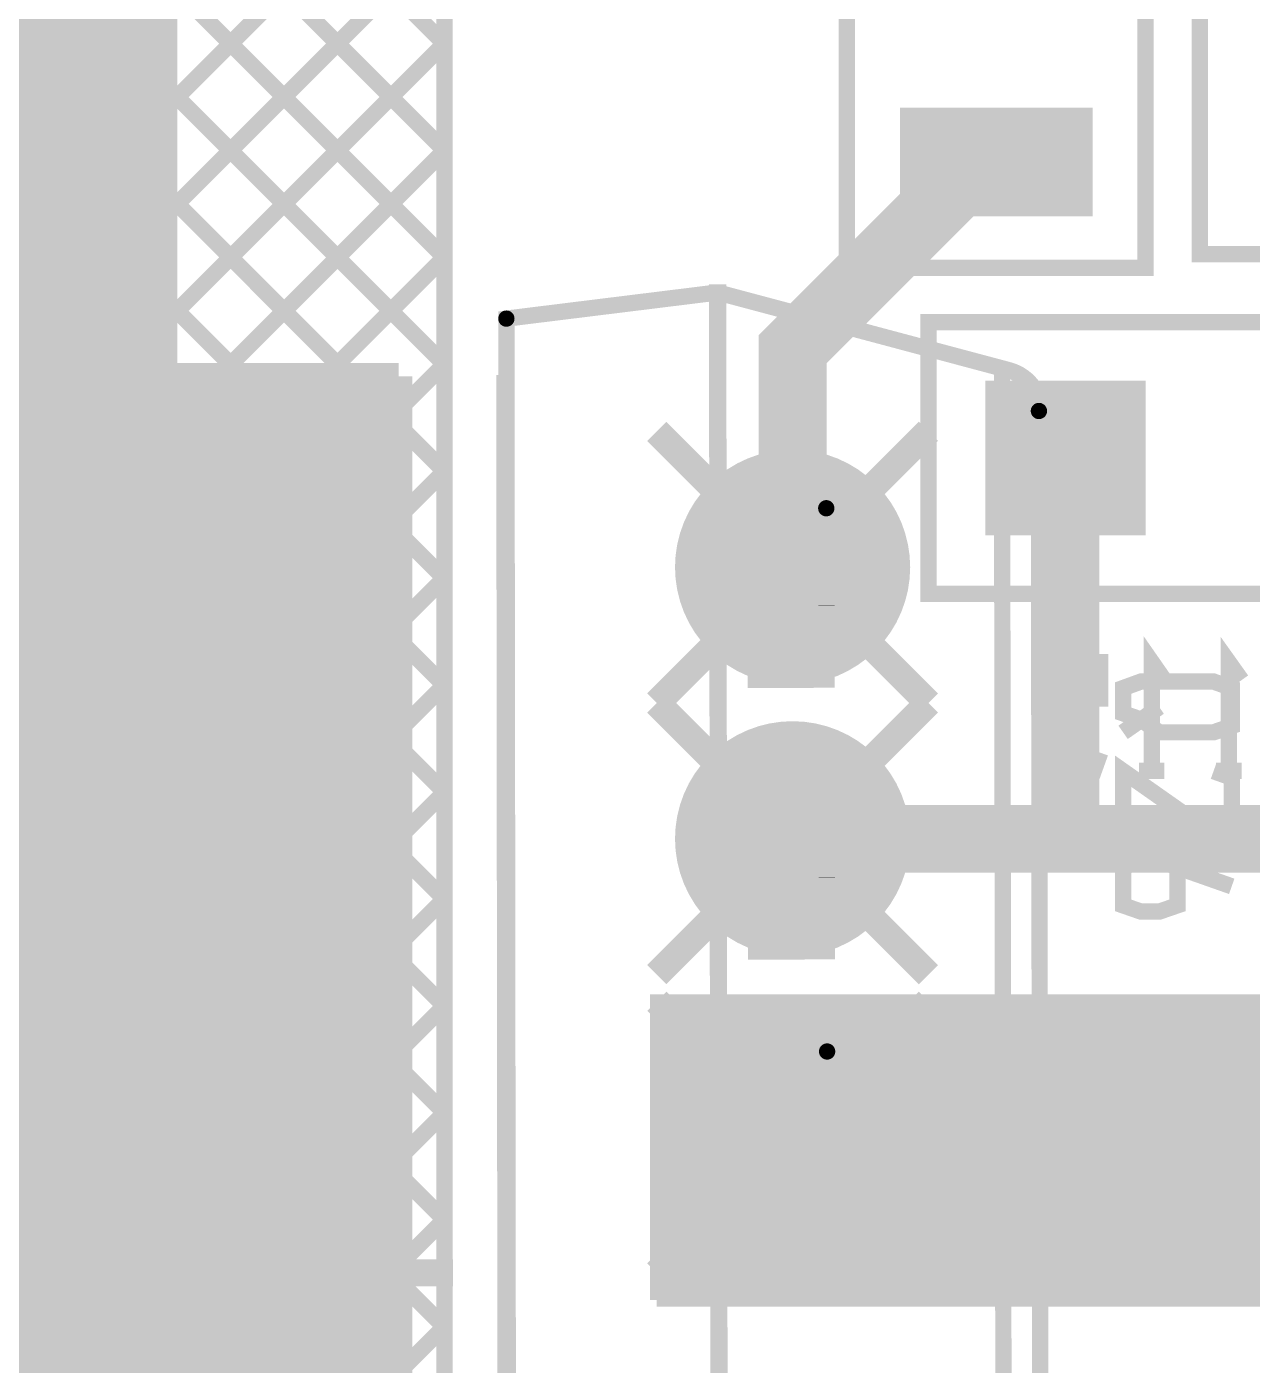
# Model space of a CAD drawing. Extents: x -20 to 155, y -92 to 168.
# Drawn here: x 19.51 to 30.97, y 41.05 to 53.56 of the extents above; entities that cross this region are included whole.
import ezdxf

# ---------------------------------------------------------------- set-up
doc = ezdxf.new("R2010")
doc.units = 0
doc.header["$MEASUREMENT"] = 0
doc.layers.get('0').update_dxf_attribs({"linetype": 'CONTINUOUS'})
for name, color, linetype in [('25-334-1_BOT', 7, 'CONTINUOUS'), ('25-334-1_DRD', 7, 'CONTINUOUS'), ('25-334-1_DRL', 2, 'CONTINUOUS'), ('25-334-1_IN1', 4, 'CONTINUOUS'), ('25-334-1_IN2', 3, 'CONTINUOUS'), ('25-334-1_SMB', 5, 'CONTINUOUS'), ('25-334-1_SMT', 10, 'CONTINUOUS'), ('25-334-1_SPB', 14, 'CONTINUOUS'), ('25-334-1_SSB', 12, 'CONTINUOUS'), ('25-334-1_SST', 11, 'CONTINUOUS'), ('25-334-1_TOP', 13, 'CONTINUOUS'), ('THRUHOLE_TAP', 7, 'CONTINUOUS')]:
    doc.layers.add(name, color=color, linetype=linetype)

# ---------------------------------------------------------------- blocks, each defined once
blk = doc.blocks.new('ROUND_25')
at = {"const_width": 1.09982}
blk.add_lwpolyline([(-0.54991, 0, 1), (0.54991, 0, 1)], format="xyb", close=True, dxfattribs=at)
blk = doc.blocks.new('ROUND_33')
at = {"const_width": 0.7493}
blk.add_lwpolyline([(-0.37465, 0, 1), (0.37465, 0, 1)], format="xyb", close=True, dxfattribs=at)
blk = doc.blocks.new('RECTANGLE_48')
blk.add_solid([(0.9017, 0.508), (0.9017, -0.508), (-0.9017, 0.508), (-0.9017, -0.508)])
blk = doc.blocks.new('RECTANGLE_51')
blk.add_solid([(0.7493, 0.7239), (0.7493, -0.7239), (-0.7493, 0.7239), (-0.7493, -0.7239)])
blk = doc.blocks.new('ROUND_32')
at = {"const_width": 0.35052}
blk.add_lwpolyline([(-0.17526, 0, 1), (0.17526, 0, 1)], format="xyb", close=True, dxfattribs=at)
blk = doc.blocks.new('ROUND_78')
at = {"const_width": 0.75057}
blk.add_lwpolyline([(-0.375284, 0, 1), (0.375284, 0, 1)], format="xyb", close=True, dxfattribs=at)
blk = doc.blocks.new('ROUND_45')
at = {"const_width": 0.0762}
blk.add_lwpolyline([(-0.0381, 0, 1), (0.0381, 0, 1)], format="xyb", close=True, dxfattribs=at)

msp = doc.modelspace()

# ---------------------------------------------------------------- linework, layer by layer
at = {"layer": '25-334-1_BOT'}
for points, const_width in [([(26.67, 48.50892), (26.67, 50.546), (28.4226, 52.2986), (28.575, 52.2986)], 0.635), ([(26.67, 45.96892), (29.20492, 45.96892), (32.25292, 45.96892), (34.29, 48.006), (34.29, 51.4477)], 0.635), ([(26.67, 45.96892), (29.20492, 45.96892), (29.2227, 45.9867), (29.2227, 49.53)], 0.635), ([(49.53, 46.99), (42.037, 46.99), (42.037, 44.45), (25.4, 44.45), (25.4, 41.656)], 0.127), ([(49.53, 44.3992), (25.4, 44.3992)], 0.127), ([(25.5143, 44.45), (25.5143, 41.656)], 0.127), ([(25.6286, 44.45), (25.6286, 41.656)], 0.127), ([(25.7429, 44.45), (25.7429, 41.656)], 0.127), ([(25.8572, 44.45), (25.8572, 41.656)], 0.127), ([(25.9715, 44.45), (25.9715, 41.656)], 0.127), ([(26.0858, 44.45), (26.0858, 41.656)], 0.127), ([(26.2001, 44.45), (26.2001, 41.656)], 0.127), ([(26.3144, 44.45), (26.3144, 41.656)], 0.127), ([(26.4287, 44.45), (26.4287, 41.656)], 0.127), ([(26.543, 44.45), (26.543, 41.656)], 0.127), ([(26.6573, 44.45), (26.6573, 41.656)], 0.127), ([(26.7716, 44.45), (26.7716, 41.656)], 0.127), ([(26.8859, 44.45), (26.8859, 41.656)], 0.127), ([(27.0002, 44.45), (27.0002, 41.656)], 0.127), ([(27.1145, 44.45), (27.1145, 41.656)], 0.127), ([(27.2288, 44.45), (27.2288, 41.656)], 0.127), ([(27.3431, 44.45), (27.3431, 41.656)], 0.127), ([(27.4574, 44.45), (27.4574, 41.656)], 0.127), ([(27.5717, 44.45), (27.5717, 41.656)], 0.127), ([(27.686, 44.45), (27.686, 41.656)], 0.127), ([(27.8003, 44.45), (27.8003, 41.656)], 0.127), ([(27.9146, 44.45), (27.9146, 41.656)], 0.127), ([(28.0289, 44.45), (28.0289, 41.656)], 0.127), ([(28.1432, 44.45), (28.1432, 41.656)], 0.127), ([(28.2575, 44.45), (28.2575, 41.656)], 0.127), ([(28.3718, 44.45), (28.3718, 41.656)], 0.127), ([(28.4861, 44.45), (28.4861, 41.656)], 0.127), ([(28.6004, 44.45), (28.6004, 41.656)], 0.127), ([(28.7147, 44.45), (28.7147, 41.656)], 0.127), ([(28.829, 44.45), (28.829, 41.656)], 0.127), ([(28.9433, 44.45), (28.9433, 41.656)], 0.127), ([(29.0576, 44.45), (29.0576, 41.656)], 0.127), ([(29.1719, 44.45), (29.1719, 41.656)], 0.127), ([(29.2862, 44.45), (29.2862, 41.656)], 0.127), ([(29.4005, 44.45), (29.4005, 41.656)], 0.127), ([(29.5148, 44.45), (29.5148, 41.656)], 0.127), ([(29.6291, 44.45), (29.6291, 41.656)], 0.127), ([(29.7434, 44.45), (29.7434, 41.656)], 0.127), ([(29.8577, 44.45), (29.8577, 41.656)], 0.127), ([(29.972, 44.45), (29.972, 41.656)], 0.127), ([(30.0863, 44.45), (30.0863, 41.656)], 0.127), ([(30.2006, 44.45), (30.2006, 41.656)], 0.127), ([(30.3149, 44.45), (30.3149, 41.656)], 0.127), ([(30.4292, 44.45), (30.4292, 41.656)], 0.127), ([(30.5435, 44.45), (30.5435, 41.656)], 0.127), ([(30.6578, 44.45), (30.6578, 41.656)], 0.127), ([(30.7721, 44.45), (30.7721, 41.656)], 0.127), ([(30.8864, 44.45), (30.8864, 41.656)], 0.127), ([(31.0007, 44.45), (31.0007, 41.656)], 0.127), ([(49.53, 44.2849), (25.4, 44.2849)], 0.127), ([(49.53, 44.1706), (25.4, 44.1706)], 0.127), ([(49.53, 44.0563), (25.4, 44.0563)], 0.127), ([(49.53, 43.942), (25.4, 43.942)], 0.127), ([(49.53, 43.8277), (25.4, 43.8277)], 0.127), ([(49.53, 43.7134), (25.4, 43.7134)], 0.127), ([(49.53, 43.5991), (25.4, 43.5991)], 0.127), ([(49.53, 43.4848), (25.4, 43.4848)], 0.127), ([(49.53, 43.3705), (25.4, 43.3705)], 0.127), ([(49.53, 43.2562), (25.4, 43.2562)], 0.127), ([(49.53, 43.1419), (25.4, 43.1419)], 0.127), ([(49.53, 43.0276), (25.4, 43.0276)], 0.127), ([(49.53, 42.9133), (25.4, 42.9133)], 0.127), ([(49.53, 42.799), (25.4, 42.799)], 0.127), ([(49.53, 42.6847), (25.4, 42.6847)], 0.127), ([(49.53, 42.5704), (25.4, 42.5704)], 0.127), ([(49.53, 42.4561), (25.4, 42.4561)], 0.127), ([(49.53, 42.3418), (25.4, 42.3418)], 0.127), ([(49.53, 42.2275), (25.4, 42.2275)], 0.127), ([(49.53, 42.1132), (25.4, 42.1132)], 0.127), ([(49.53, 41.9989), (25.4, 41.9989)], 0.127), ([(49.53, 41.8846), (25.4, 41.8846)], 0.127), ([(49.53, 41.7703), (25.4, 41.7703)], 0.127), ([(49.53, 41.656), (25.4, 41.656)], 0.127)]:
    msp.add_lwpolyline(points, dxfattribs=dict(at, const_width=const_width))
at = {"layer": '25-334-1_DRD', "const_width": 0.254}
for points in [[(21.336, 50.165), (20.955, 49.784)], [(21.844, 50.165), (21.336, 50.165)], [(22.225, 49.784), (21.844, 50.165)], [(20.955, 49.784), (20.955, 49.276)], [(22.225, 49.276), (22.225, 49.784)], [(27.94, 49.77892), (25.4, 47.23892)], [(27.94, 47.23892), (25.4, 49.77892)], [(20.955, 49.276), (21.336, 48.895)], [(21.844, 48.895), (22.225, 49.276)], [(21.336, 48.895), (21.844, 48.895)], [(21.336, 47.625), (20.955, 47.244)], [(21.844, 47.625), (21.336, 47.625)], [(22.225, 47.244), (21.844, 47.625)], [(20.955, 47.244), (20.955, 46.736)], [(22.225, 46.736), (22.225, 47.244)], [(27.94, 47.23892), (25.4, 44.69892)], [(27.94, 44.69892), (25.4, 47.23892)], [(20.955, 46.736), (21.336, 46.355)], [(21.844, 46.355), (22.225, 46.736)], [(21.336, 46.355), (21.844, 46.355)], [(21.336, 45.085), (20.955, 44.704)], [(21.844, 45.085), (21.336, 45.085)], [(22.225, 44.704), (21.844, 45.085)], [(20.955, 44.704), (20.955, 44.196)], [(22.225, 44.196), (22.225, 44.704)], [(27.94, 44.45), (25.4, 41.91)], [(27.94, 41.91), (25.4, 44.45)], [(20.955, 44.196), (21.336, 43.815)], [(21.844, 43.815), (22.225, 44.196)], [(21.336, 43.815), (21.844, 43.815)], [(30.226, 43.815), (29.845, 43.434)], [(30.734, 43.815), (30.226, 43.815)], [(31.115, 43.434), (30.734, 43.815)], [(29.845, 43.434), (29.845, 42.926)], [(29.845, 42.926), (30.226, 42.545)], [(30.734, 42.545), (31.115, 42.926)], [(21.336, 42.545), (20.955, 42.164)], [(21.844, 42.545), (21.336, 42.545)], [(22.225, 42.164), (21.844, 42.545)], [(30.226, 42.545), (30.734, 42.545)], [(20.955, 42.164), (20.955, 41.656)], [(22.225, 41.656), (22.225, 42.164)], [(20.955, 41.656), (21.336, 41.275)], [(21.844, 41.275), (22.225, 41.656)], [(21.336, 41.275), (21.844, 41.275)]]:
    msp.add_lwpolyline(points, dxfattribs=at)
at = {"layer": '25-334-1_IN1'}
for points, const_width in [([(22.987, 50.292), (8.128, 50.292)], 0.254), ([(22.987, 50.1904), (8.128, 50.1904)], 0.254), ([(19.558, 50.292), (19.558, 18.415)], 0.254), ([(19.7866, 50.292), (19.7866, 18.1864)], 0.254), ([(20.0152, 50.292), (20.0152, 17.9578)], 0.254), ([(20.2438, 50.292), (20.2438, 17.7292)], 0.254), ([(20.4724, 50.292), (20.4724, 17.5006)], 0.254), ([(20.701, 50.292), (20.701, 17.272)], 0.254), ([(20.9296, 50.292), (20.9296, 17.0434)], 0.254), ([(21.1582, 50.292), (21.1582, 16.8148)], 0.254), ([(21.3868, 50.292), (21.3868, 16.5862)], 0.254), ([(21.6154, 50.292), (21.6154, 16.3576)], 0.254), ([(21.844, 50.292), (21.844, 16.129)], 0.254), ([(22.0726, 50.292), (22.0726, 15.9004)], 0.254), ([(22.3012, 50.292), (22.3012, 15.6718)], 0.254), ([(22.5298, 50.292), (22.5298, 15.4432)], 0.254), ([(22.7584, 50.292), (22.7584, 15.2146)], 0.254), ([(22.987, 50.292), (22.987, 33.655)], 0.254), ([(22.987, 49.9618), (8.128, 49.9618)], 0.254), ([(22.987, 49.7332), (8.128, 49.7332)], 0.254), ([(22.987, 49.5046), (8.128, 49.5046)], 0.254), ([(22.987, 49.276), (8.128, 49.276)], 0.254), ([(22.987, 49.0474), (8.128, 49.0474)], 0.254), ([(22.987, 48.8188), (8.128, 48.8188)], 0.254), ([(22.987, 48.5902), (8.128, 48.5902)], 0.254), ([(22.987, 48.3616), (8.128, 48.3616)], 0.254), ([(22.987, 48.133), (8.128, 48.133)], 0.254), ([(22.987, 47.9044), (8.128, 47.9044)], 0.254), ([(22.987, 47.6758), (8.128, 47.6758)], 0.254), ([(22.987, 47.4472), (8.128, 47.4472)], 0.254), ([(22.987, 47.2186), (8.128, 47.2186)], 0.254), ([(22.987, 46.99), (8.128, 46.99)], 0.254), ([(49.53, 46.99), (49.53, 41.656), (25.4, 41.656)], 0.127), ([(22.987, 46.7614), (8.128, 46.7614)], 0.254), ([(22.987, 46.5328), (8.128, 46.5328)], 0.254), ([(22.987, 46.3042), (8.128, 46.3042)], 0.254), ([(22.987, 46.0756), (8.128, 46.0756)], 0.254), ([(22.987, 45.847), (8.128, 45.847)], 0.254), ([(22.987, 45.6184), (8.128, 45.6184)], 0.254), ([(22.987, 45.3898), (8.128, 45.3898)], 0.254), ([(22.987, 45.1612), (8.128, 45.1612)], 0.254), ([(22.987, 44.9326), (8.128, 44.9326)], 0.254), ([(22.987, 44.704), (8.128, 44.704)], 0.254), ([(22.987, 44.4754), (8.128, 44.4754)], 0.254), ([(25.4, 44.45), (25.4, 41.656)], 0.127), ([(42.037, 44.45), (25.4, 44.45)], 0.127), ([(49.53, 44.3992), (25.4, 44.3992)], 0.127), ([(25.5143, 44.45), (25.5143, 41.656)], 0.127), ([(25.6286, 44.45), (25.6286, 41.656)], 0.127), ([(25.7429, 44.45), (25.7429, 41.656)], 0.127), ([(25.8572, 44.45), (25.8572, 41.656)], 0.127), ([(25.9715, 44.45), (25.9715, 41.656)], 0.127), ([(26.0858, 44.45), (26.0858, 41.656)], 0.127), ([(26.2001, 44.45), (26.2001, 41.656)], 0.127), ([(26.3144, 44.45), (26.3144, 41.656)], 0.127), ([(26.4287, 44.45), (26.4287, 41.656)], 0.127), ([(26.543, 44.45), (26.543, 41.656)], 0.127), ([(26.6573, 44.45), (26.6573, 41.656)], 0.127), ([(26.7716, 44.45), (26.7716, 41.656)], 0.127), ([(26.8859, 44.45), (26.8859, 41.656)], 0.127), ([(27.0002, 44.45), (27.0002, 41.656)], 0.127), ([(27.1145, 44.45), (27.1145, 41.656)], 0.127), ([(27.2288, 44.45), (27.2288, 41.656)], 0.127), ([(27.3431, 44.45), (27.3431, 41.656)], 0.127), ([(27.4574, 44.45), (27.4574, 41.656)], 0.127), ([(27.5717, 44.45), (27.5717, 41.656)], 0.127), ([(27.686, 44.45), (27.686, 41.656)], 0.127), ([(27.8003, 44.45), (27.8003, 41.656)], 0.127), ([(27.9146, 44.45), (27.9146, 41.656)], 0.127), ([(28.0289, 44.45), (28.0289, 41.656)], 0.127), ([(28.1432, 44.45), (28.1432, 41.656)], 0.127), ([(28.2575, 44.45), (28.2575, 41.656)], 0.127), ([(28.3718, 44.45), (28.3718, 41.656)], 0.127), ([(28.4861, 44.45), (28.4861, 41.656)], 0.127), ([(28.6004, 44.45), (28.6004, 41.656)], 0.127), ([(28.7147, 44.45), (28.7147, 41.656)], 0.127), ([(28.829, 44.45), (28.829, 41.656)], 0.127), ([(28.9433, 44.45), (28.9433, 41.656)], 0.127), ([(29.0576, 44.45), (29.0576, 41.656)], 0.127), ([(29.1719, 44.45), (29.1719, 41.656)], 0.127), ([(29.2862, 44.45), (29.2862, 41.656)], 0.127), ([(29.4005, 44.45), (29.4005, 41.656)], 0.127), ([(29.5148, 44.45), (29.5148, 41.656)], 0.127), ([(29.6291, 44.45), (29.6291, 41.656)], 0.127), ([(29.7434, 44.45), (29.7434, 41.656)], 0.127), ([(29.8577, 44.45), (29.8577, 41.656)], 0.127), ([(29.972, 44.45), (29.972, 41.656)], 0.127), ([(30.0863, 44.45), (30.0863, 41.656)], 0.127), ([(30.2006, 44.45), (30.2006, 41.656)], 0.127), ([(30.3149, 44.45), (30.3149, 41.656)], 0.127), ([(30.4292, 44.45), (30.4292, 41.656)], 0.127), ([(30.5435, 44.45), (30.5435, 41.656)], 0.127), ([(30.6578, 44.45), (30.6578, 41.656)], 0.127), ([(30.7721, 44.45), (30.7721, 41.656)], 0.127), ([(30.8864, 44.45), (30.8864, 41.656)], 0.127), ([(31.0007, 44.45), (31.0007, 41.656)], 0.127), ([(22.987, 44.2468), (8.128, 44.2468)], 0.254), ([(49.53, 44.2849), (25.4, 44.2849)], 0.127), ([(49.53, 44.1706), (25.4, 44.1706)], 0.127), ([(22.987, 44.0182), (8.128, 44.0182)], 0.254), ([(49.53, 44.0563), (25.4, 44.0563)], 0.127), ([(49.53, 43.942), (25.4, 43.942)], 0.127), ([(22.987, 43.7896), (8.128, 43.7896)], 0.254), ([(49.53, 43.8277), (25.4, 43.8277)], 0.127), ([(22.987, 43.561), (8.128, 43.561)], 0.254), ([(49.53, 43.7134), (25.4, 43.7134)], 0.127), ([(49.53, 43.5991), (25.4, 43.5991)], 0.127), ([(22.987, 43.3324), (8.128, 43.3324)], 0.254), ([(49.53, 43.4848), (25.4, 43.4848)], 0.127), ([(49.53, 43.3705), (25.4, 43.3705)], 0.127), ([(49.53, 43.2562), (25.4, 43.2562)], 0.127), ([(22.987, 43.1038), (8.128, 43.1038)], 0.254), ([(49.53, 43.1419), (25.4, 43.1419)], 0.127), ([(49.53, 43.0276), (25.4, 43.0276)], 0.127), ([(22.987, 42.8752), (8.128, 42.8752)], 0.254), ([(49.53, 42.9133), (25.4, 42.9133)], 0.127), ([(49.53, 42.799), (25.4, 42.799)], 0.127), ([(22.987, 42.6466), (8.128, 42.6466)], 0.254), ([(49.53, 42.6847), (25.4, 42.6847)], 0.127), ([(49.53, 42.5704), (25.4, 42.5704)], 0.127), ([(22.987, 42.418), (8.128, 42.418)], 0.254), ([(49.53, 42.4561), (25.4, 42.4561)], 0.127), ([(22.987, 42.1894), (8.128, 42.1894)], 0.254), ([(49.53, 42.3418), (25.4, 42.3418)], 0.127), ([(49.53, 42.2275), (25.4, 42.2275)], 0.127), ([(22.987, 41.9608), (8.128, 41.9608)], 0.254), ([(49.53, 42.1132), (25.4, 42.1132)], 0.127), ([(49.53, 41.9989), (25.4, 41.9989)], 0.127), ([(49.53, 41.8846), (25.4, 41.8846)], 0.127), ([(22.987, 41.7322), (8.128, 41.7322)], 0.254), ([(49.53, 41.7703), (25.4, 41.7703)], 0.127), ([(22.987, 41.5036), (8.128, 41.5036)], 0.254), ([(22.987, 41.275), (8.128, 41.275)], 0.254), ([(22.987, 41.0464), (8.128, 41.0464)], 0.254)]:
    msp.add_lwpolyline(points, dxfattribs=dict(at, const_width=const_width))
at = {"layer": '25-334-1_IN2'}
for points, const_width in [([(22.479, 50.292), (8.128, 50.292)], 0.254), ([(22.479, 50.1904), (8.128, 50.1904)], 0.254), ([(19.558, 50.292), (19.558, 19.177)], 0.254), ([(19.7866, 50.292), (19.7866, 18.9484)], 0.254), ([(20.0152, 50.292), (20.0152, 18.7198)], 0.254), ([(20.2438, 50.292), (20.2438, 18.4912)], 0.254), ([(20.4724, 50.292), (20.4724, 18.2626)], 0.254), ([(20.701, 50.292), (20.701, 18.034)], 0.254), ([(20.9296, 50.292), (20.9296, 17.8054)], 0.254), ([(21.1582, 50.292), (21.1582, 17.5768)], 0.254), ([(21.3868, 50.292), (21.3868, 17.3482)], 0.254), ([(21.6154, 50.292), (21.6154, 17.1196)], 0.254), ([(21.844, 50.292), (21.844, 16.891)], 0.254), ([(22.0726, 50.292), (22.0726, 16.6624)], 0.254), ([(22.3012, 50.292), (22.3012, 16.4338)], 0.254), ([(22.479, 50.292), (22.479, 33.655)], 0.254), ([(22.479, 49.9618), (8.128, 49.9618)], 0.254), ([(22.479, 49.7332), (8.128, 49.7332)], 0.254), ([(22.479, 49.5046), (8.128, 49.5046)], 0.254), ([(22.479, 49.276), (8.128, 49.276)], 0.254), ([(22.479, 49.0474), (8.128, 49.0474)], 0.254), ([(22.479, 48.8188), (8.128, 48.8188)], 0.254), ([(22.479, 48.5902), (8.128, 48.5902)], 0.254), ([(22.479, 48.3616), (8.128, 48.3616)], 0.254), ([(22.479, 48.133), (8.128, 48.133)], 0.254), ([(22.479, 47.9044), (8.128, 47.9044)], 0.254), ([(22.479, 47.6758), (8.128, 47.6758)], 0.254), ([(22.479, 47.4472), (8.128, 47.4472)], 0.254), ([(22.479, 47.2186), (8.128, 47.2186)], 0.254), ([(22.479, 46.99), (8.128, 46.99)], 0.254), ([(49.53, 46.99), (42.037, 46.99), (42.037, 44.45), (25.4, 44.45), (25.4, 41.656)], 0.127), ([(22.479, 46.7614), (8.128, 46.7614)], 0.254), ([(22.479, 46.5328), (8.128, 46.5328)], 0.254), ([(22.479, 46.3042), (8.128, 46.3042)], 0.254), ([(22.479, 46.0756), (8.128, 46.0756)], 0.254), ([(22.479, 45.847), (8.128, 45.847)], 0.254), ([(22.479, 45.6184), (8.128, 45.6184)], 0.254), ([(22.479, 45.3898), (8.128, 45.3898)], 0.254), ([(22.479, 45.1612), (8.128, 45.1612)], 0.254), ([(22.479, 44.9326), (8.128, 44.9326)], 0.254), ([(22.479, 44.704), (8.128, 44.704)], 0.254), ([(22.479, 44.4754), (8.128, 44.4754)], 0.254), ([(49.53, 44.3992), (25.4, 44.3992)], 0.127), ([(25.5143, 44.45), (25.5143, 41.656)], 0.127), ([(25.6286, 44.45), (25.6286, 41.656)], 0.127), ([(25.7429, 44.45), (25.7429, 41.656)], 0.127), ([(25.8572, 44.45), (25.8572, 41.656)], 0.127), ([(25.9715, 44.45), (25.9715, 41.656)], 0.127), ([(26.0858, 44.45), (26.0858, 41.656)], 0.127), ([(26.2001, 44.45), (26.2001, 41.656)], 0.127), ([(26.3144, 44.45), (26.3144, 41.656)], 0.127), ([(26.4287, 44.45), (26.4287, 41.656)], 0.127), ([(26.543, 44.45), (26.543, 41.656)], 0.127), ([(26.6573, 44.45), (26.6573, 41.656)], 0.127), ([(26.7716, 44.45), (26.7716, 41.656)], 0.127), ([(26.8859, 44.45), (26.8859, 41.656)], 0.127), ([(27.0002, 44.45), (27.0002, 41.656)], 0.127), ([(27.1145, 44.45), (27.1145, 41.656)], 0.127), ([(27.2288, 44.45), (27.2288, 41.656)], 0.127), ([(27.3431, 44.45), (27.3431, 41.656)], 0.127), ([(27.4574, 44.45), (27.4574, 41.656)], 0.127), ([(27.5717, 44.45), (27.5717, 41.656)], 0.127), ([(27.686, 44.45), (27.686, 41.656)], 0.127), ([(27.8003, 44.45), (27.8003, 41.656)], 0.127), ([(27.9146, 44.45), (27.9146, 41.656)], 0.127), ([(28.0289, 44.45), (28.0289, 41.656)], 0.127), ([(28.1432, 44.45), (28.1432, 41.656)], 0.127), ([(28.2575, 44.45), (28.2575, 41.656)], 0.127), ([(28.3718, 44.45), (28.3718, 41.656)], 0.127), ([(28.4861, 44.45), (28.4861, 41.656)], 0.127), ([(28.6004, 44.45), (28.6004, 41.656)], 0.127), ([(28.7147, 44.45), (28.7147, 41.656)], 0.127), ([(28.829, 44.45), (28.829, 41.656)], 0.127), ([(28.9433, 44.45), (28.9433, 41.656)], 0.127), ([(29.0576, 44.45), (29.0576, 41.656)], 0.127), ([(29.1719, 44.45), (29.1719, 41.656)], 0.127), ([(29.2862, 44.45), (29.2862, 41.656)], 0.127), ([(29.4005, 44.45), (29.4005, 41.656)], 0.127), ([(29.5148, 44.45), (29.5148, 41.656)], 0.127), ([(29.6291, 44.45), (29.6291, 41.656)], 0.127), ([(29.7434, 44.45), (29.7434, 41.656)], 0.127), ([(29.8577, 44.45), (29.8577, 41.656)], 0.127), ([(29.972, 44.45), (29.972, 41.656)], 0.127), ([(30.0863, 44.45), (30.0863, 41.656)], 0.127), ([(30.2006, 44.45), (30.2006, 41.656)], 0.127), ([(30.3149, 44.45), (30.3149, 41.656)], 0.127), ([(30.4292, 44.45), (30.4292, 41.656)], 0.127), ([(30.5435, 44.45), (30.5435, 41.656)], 0.127), ([(30.6578, 44.45), (30.6578, 41.656)], 0.127), ([(30.7721, 44.45), (30.7721, 41.656)], 0.127), ([(30.8864, 44.45), (30.8864, 41.656)], 0.127), ([(31.0007, 44.45), (31.0007, 41.656)], 0.127), ([(22.479, 44.2468), (8.128, 44.2468)], 0.254), ([(49.53, 44.2849), (25.4, 44.2849)], 0.127), ([(49.53, 44.1706), (25.4, 44.1706)], 0.127), ([(22.479, 44.0182), (8.128, 44.0182)], 0.254), ([(49.53, 44.0563), (25.4, 44.0563)], 0.127), ([(49.53, 43.942), (25.4, 43.942)], 0.127), ([(22.479, 43.7896), (8.128, 43.7896)], 0.254), ([(49.53, 43.8277), (25.4, 43.8277)], 0.127), ([(22.479, 43.561), (8.128, 43.561)], 0.254), ([(49.53, 43.7134), (25.4, 43.7134)], 0.127), ([(49.53, 43.5991), (25.4, 43.5991)], 0.127), ([(22.479, 43.3324), (8.128, 43.3324)], 0.254), ([(49.53, 43.4848), (25.4, 43.4848)], 0.127), ([(49.53, 43.3705), (25.4, 43.3705)], 0.127), ([(49.53, 43.2562), (25.4, 43.2562)], 0.127), ([(22.479, 43.1038), (8.128, 43.1038)], 0.254), ([(49.53, 43.1419), (25.4, 43.1419)], 0.127), ([(49.53, 43.0276), (25.4, 43.0276)], 0.127), ([(22.479, 42.8752), (8.128, 42.8752)], 0.254), ([(49.53, 42.9133), (25.4, 42.9133)], 0.127), ([(49.53, 42.799), (25.4, 42.799)], 0.127), ([(22.479, 42.6466), (8.128, 42.6466)], 0.254), ([(49.53, 42.6847), (25.4, 42.6847)], 0.127), ([(49.53, 42.5704), (25.4, 42.5704)], 0.127), ([(22.479, 42.418), (8.128, 42.418)], 0.254), ([(49.53, 42.4561), (25.4, 42.4561)], 0.127), ([(22.479, 42.1894), (8.128, 42.1894)], 0.254), ([(49.53, 42.3418), (25.4, 42.3418)], 0.127), ([(49.53, 42.2275), (25.4, 42.2275)], 0.127), ([(22.479, 41.9608), (8.128, 41.9608)], 0.254), ([(49.53, 42.1132), (25.4, 42.1132)], 0.127), ([(49.53, 41.9989), (25.4, 41.9989)], 0.127), ([(49.53, 41.8846), (25.4, 41.8846)], 0.127), ([(22.479, 41.7322), (8.128, 41.7322)], 0.254), ([(49.53, 41.7703), (25.4, 41.7703)], 0.127), ([(49.53, 41.656), (25.4, 41.656)], 0.127), ([(22.479, 41.5036), (8.128, 41.5036)], 0.254), ([(22.479, 41.275), (8.128, 41.275)], 0.254), ([(22.479, 41.0464), (8.128, 41.0464)], 0.254)]:
    msp.add_lwpolyline(points, dxfattribs=dict(at, const_width=const_width))
at = {"layer": '25-334-1_SMT', "const_width": 4.99872}
msp.add_lwpolyline([(18.415, 163.703), (18.415, -1.651)], dxfattribs=at)
at = {"layer": '25-334-1_SSB', "const_width": 0.1524}
for points in [[(29.972, 56.642), (27.178, 56.642), (27.178, 51.308), (29.972, 51.308), (29.972, 56.642)], [(33.02, 56.515), (30.48, 56.515), (30.48, 51.435), (33.02, 51.435), (33.02, 56.515)], [(33.02, 48.26), (33.02, 50.8), (27.94, 50.8), (27.94, 48.26), (33.02, 48.26)], [(30.03042, 46.60392), (30.03042, 47.61992), (30.14726, 47.45228)], [(30.74924, 46.60392), (30.74924, 47.61992), (30.86862, 47.45228)], [(29.54782, 46.7741), (29.48686, 46.60392), (29.13126, 46.60392), (29.07284, 46.7741), (29.07284, 47.11192), (29.19222, 47.2821), (29.54782, 47.2821), (29.54782, 47.61992), (29.07284, 47.61992)], [(29.91104, 46.60392), (30.14726, 46.60392)], [(30.62986, 46.60392), (30.86862, 46.60392)]]:
    msp.add_lwpolyline(points, dxfattribs=at)
at = {"layer": '25-334-1_SST'}
for points, const_width in [([(23.41372, 79.41056), (23.41372, 4.40944), (13.41374, 4.40944)], 0.1524), ([(13.41374, 63.40348), (23.41372, 53.4035)], 0.1524), ([(13.41374, 62.40526), (23.41372, 52.40528)], 0.1524), ([(13.41374, 61.4045), (23.41372, 51.40452)], 0.1524), ([(13.41374, 60.40374), (23.41372, 50.40376)], 0.1524), ([(13.41374, 59.40552), (23.41372, 49.40554)], 0.1524), ([(13.41374, 58.40476), (23.41372, 48.40478)], 0.1524), ([(23.41372, 57.40654), (13.41374, 47.40656)], 0.1524), ([(13.41374, 57.404), (23.41372, 47.40402)], 0.1524), ([(13.41374, 56.40578), (23.41372, 46.4058)], 0.1524), ([(23.41372, 56.40578), (13.41374, 46.4058)], 0.1524), ([(13.41374, 55.40502), (23.41372, 45.40504)], 0.1524), ([(23.41372, 55.40502), (13.41374, 45.40504)], 0.1524), ([(23.41372, 54.4068), (13.41374, 44.40682)], 0.1524), ([(13.41374, 54.40426), (23.41372, 44.40428)], 0.1524), ([(13.41374, 53.40604), (23.41372, 43.40606)], 0.1524), ([(23.41372, 53.40604), (13.41374, 43.40606)], 0.1524), ([(13.41374, 52.40528), (23.41372, 42.4053)], 0.1524), ([(23.41372, 52.40528), (13.41374, 42.4053)], 0.1524), ([(23.41372, 51.40706), (13.41374, 41.40708)], 0.1524), ([(13.41374, 51.40452), (23.41372, 41.40454)], 0.1524), ([(23.99284, 50.83302), (25.96388, 51.07686), (23.99284, 50.83302), (24.01316, 35.51936), (24.01316, 35.51682), (25.9842, 35.27552), (25.9842, 35.2806), (24.01316, 35.51936)], 0.1524), ([(28.69438, 36.0045), (28.69438, 36.00704), (28.64866, 35.99434), (25.99182, 35.2806), (25.99182, 35.27552), (25.9842, 35.27552), (25.9842, 35.2806), (25.96388, 51.07686), (25.97404, 51.07686), (25.99182, 35.2806), (25.9842, 35.2806), (25.99182, 35.27552), (28.69438, 36.0045), (28.69438, 36.00958)], 0.1524), ([(28.69438, 50.35042), (28.6766, 50.3555), (28.62834, 50.3682), (25.97404, 51.07686), (28.6766, 50.3555)], 0.1524), ([(13.41374, 50.4063), (23.41372, 40.40632)], 0.1524), ([(23.41372, 50.4063), (13.41374, 40.40632)], 0.1524), ([(28.62834, 50.3682), (28.64866, 35.99434)], 0.1524), ([(23.99538, 49.8221), (23.97506, 49.8221), (23.97506, 50.23104), (23.99284, 50.23104)], 0.1524), ([(28.97378, 49.96942), (28.99156, 36.39566), (28.99156, 36.39058)], 0.1524), ([(23.97506, 49.8221), (23.9903, 36.53028), (23.99284, 36.12134), (24.01316, 36.12134)], 0.1524), ([(13.41374, 49.40554), (23.41372, 39.40556)], 0.1524), ([(23.41372, 49.40554), (13.41374, 39.40556)], 0.1524), ([(26.32456, 48.85944), (26.32456, 49.0601), (26.98496, 49.0601), (26.98496, 48.85944), (26.32456, 48.85944), (26.3271, 48.71466), (26.3271, 48.30318), (26.3271, 48.15078), (26.9875, 48.15078), (26.9875, 48.30572), (26.3271, 48.30318)], 0.1524), ([(26.98496, 49.0601), (26.32456, 49.0601)], 0.1524), ([(26.9875, 48.30572), (26.98496, 48.71466), (26.98496, 48.85944)], 0.1524), ([(26.3271, 48.71466), (26.98496, 48.71466)], 0.1524), ([(23.41372, 48.40732), (13.41374, 38.40734)], 0.1524), ([(13.41374, 48.40478), (23.41372, 38.4048)], 0.1524), ([(26.3271, 48.1457), (26.9875, 48.14824), (26.9875, 47.45736), (26.3271, 47.45482), (26.3271, 48.1457), (26.3271, 48.15078)], 0.1524), ([(26.9875, 48.15078), (26.9875, 48.14824)], 0.1524), ([(13.41374, 47.40656), (23.41372, 37.40658)], 0.1524), ([(23.41372, 47.40656), (13.41374, 37.40658)], 0.1524), ([(29.92882, 47.43958), (29.76118, 47.37862), (29.76118, 47.1424), (29.92882, 47.08398), (30.099, 46.9646), (30.607, 46.9646), (30.77718, 47.02302), (30.77718, 47.37862), (30.607, 47.43958), (29.92882, 47.43958)], 0.1524), ([(30.099, 47.20082), (29.76118, 46.9646)], 0.1524), ([(29.76118, 46.1264), (29.76118, 46.60138), (30.43682, 46.1264), (30.607, 46.1264), (30.77718, 46.18482), (30.77718, 46.54042), (30.607, 46.60138)], 0.1524), ([(26.99004, 45.76572), (26.99004, 46.17466), (26.99004, 46.31944), (26.9875, 46.5201), (26.32964, 46.5201), (26.32964, 46.31944), (26.32964, 46.17466), (26.32964, 45.76318), (26.32964, 45.61078), (26.99004, 45.61078), (26.99004, 45.76572), (26.32964, 45.76318)], 0.1524), ([(26.32964, 46.5201), (26.9875, 46.5201)], 0.1524), ([(23.41372, 46.4058), (13.41374, 36.40582)], 0.1524), ([(26.32964, 46.31944), (26.99004, 46.31944)], 0.1524), ([(26.32964, 46.17466), (26.99004, 46.17466)], 0.1524), ([(30.26918, 45.70222), (30.26918, 45.34662), (30.099, 45.2882), (29.92882, 45.2882), (29.76118, 45.34662), (29.76118, 45.70222), (29.92882, 45.76318), (30.099, 45.76318), (30.77718, 45.52442)], 0.1524), ([(26.32964, 45.6057), (26.99004, 45.60824), (26.99004, 44.91736), (26.32964, 44.91482), (26.32964, 45.6057), (26.32964, 45.61078)], 0.1524), ([(26.99004, 45.61078), (26.99004, 45.60824)], 0.1524), ([(23.41372, 45.40758), (13.41374, 35.4076)], 0.1524), ([(23.41372, 44.40682), (13.41374, 34.40684)], 0.1524), ([(26.33218, 43.77944), (26.33218, 43.9801), (26.99258, 43.9801), (26.99258, 43.77944)], 0.1524), ([(26.99258, 43.9801), (26.33218, 43.9801)], 0.1524), ([(26.33472, 42.58056), (26.99258, 42.5831), (26.99258, 42.57802), (26.99258, 42.5831), (26.99258, 42.88028), (26.99258, 43.47972), (26.99258, 43.77944), (26.33218, 43.77944), (26.33218, 43.47972), (26.33218, 42.88028), (26.33218, 42.87774), (26.99258, 42.88028), (26.33218, 42.88028), (26.33218, 42.87774), (26.33472, 42.58056), (26.33472, 42.57802), (26.99258, 42.57802), (26.99512, 42.37736), (26.33472, 42.37482), (26.33472, 42.57802)], 0.1524), ([(26.33218, 43.47972), (26.99258, 43.47972)], 0.1524), ([(23.41372, 43.40606), (13.41374, 33.40608)], 0.1524), ([(23.41372, 42.40784), (13.41374, 32.40786)], 0.1524), ([(23.495, 41.91), (13.462, 41.91)], 0.254), ([(23.41372, 41.40708), (13.41374, 31.4071)], 0.1524)]:
    msp.add_lwpolyline(points, dxfattribs=dict(at, const_width=const_width))
at = {"layer": '25-334-1_SST', "const_width": 0.1524}
for points in [[(28.97378, 49.96942, 0.3407039), (28.6766, 50.3555)], [(28.99156, 49.96434, 0.3407039), (28.69438, 50.35042)]]:
    msp.add_lwpolyline(points, format="xyb", dxfattribs=at)
at = {"layer": '25-334-1_TOP'}
for points, const_width in [([(24.13, 56.642), (22.352, 56.642), (17.653, 51.943), (17.653, 12.446), (24.511, 5.588)], 0.254), ([(49.53, 46.99), (42.037, 46.99), (42.037, 44.45), (25.4, 44.45), (25.4, 41.656)], 0.127), ([(49.53, 44.3992), (25.4, 44.3992)], 0.127), ([(25.5143, 44.45), (25.5143, 41.656)], 0.127), ([(25.6286, 44.45), (25.6286, 41.656)], 0.127), ([(25.7429, 44.45), (25.7429, 41.656)], 0.127), ([(25.8572, 44.45), (25.8572, 41.656)], 0.127), ([(25.9715, 44.45), (25.9715, 41.656)], 0.127), ([(26.0858, 44.45), (26.0858, 41.656)], 0.127), ([(26.2001, 44.45), (26.2001, 41.656)], 0.127), ([(26.3144, 44.45), (26.3144, 41.656)], 0.127), ([(26.4287, 44.45), (26.4287, 41.656)], 0.127), ([(26.543, 44.45), (26.543, 41.656)], 0.127), ([(26.6573, 44.45), (26.6573, 41.656)], 0.127), ([(26.7716, 44.45), (26.7716, 41.656)], 0.127), ([(26.8859, 44.45), (26.8859, 41.656)], 0.127), ([(27.0002, 44.45), (27.0002, 41.656)], 0.127), ([(27.1145, 44.45), (27.1145, 41.656)], 0.127), ([(27.2288, 44.45), (27.2288, 41.656)], 0.127), ([(27.3431, 44.45), (27.3431, 41.656)], 0.127), ([(27.4574, 44.45), (27.4574, 41.656)], 0.127), ([(27.5717, 44.45), (27.5717, 41.656)], 0.127), ([(27.686, 44.45), (27.686, 41.656)], 0.127), ([(27.8003, 44.45), (27.8003, 41.656)], 0.127), ([(27.9146, 44.45), (27.9146, 41.656)], 0.127), ([(28.0289, 44.45), (28.0289, 41.656)], 0.127), ([(28.1432, 44.45), (28.1432, 41.656)], 0.127), ([(28.2575, 44.45), (28.2575, 41.656)], 0.127), ([(28.3718, 44.45), (28.3718, 41.656)], 0.127), ([(28.4861, 44.45), (28.4861, 41.656)], 0.127), ([(28.6004, 44.45), (28.6004, 41.656)], 0.127), ([(28.7147, 44.45), (28.7147, 41.656)], 0.127), ([(28.829, 44.45), (28.829, 41.656)], 0.127), ([(28.9433, 44.45), (28.9433, 41.656)], 0.127), ([(29.0576, 44.45), (29.0576, 41.656)], 0.127), ([(29.1719, 44.45), (29.1719, 41.656)], 0.127), ([(29.2862, 44.45), (29.2862, 41.656)], 0.127), ([(29.4005, 44.45), (29.4005, 41.656)], 0.127), ([(29.5148, 44.45), (29.5148, 41.656)], 0.127), ([(29.6291, 44.45), (29.6291, 41.656)], 0.127), ([(29.7434, 44.45), (29.7434, 41.656)], 0.127), ([(29.8577, 44.45), (29.8577, 41.656)], 0.127), ([(29.972, 44.45), (29.972, 41.656)], 0.127), ([(30.0863, 44.45), (30.0863, 41.656)], 0.127), ([(30.2006, 44.45), (30.2006, 41.656)], 0.127), ([(30.3149, 44.45), (30.3149, 41.656)], 0.127), ([(30.4292, 44.45), (30.4292, 41.656)], 0.127), ([(30.5435, 44.45), (30.5435, 41.656)], 0.127), ([(30.6578, 44.45), (30.6578, 41.656)], 0.127), ([(30.7721, 44.45), (30.7721, 41.656)], 0.127), ([(30.8864, 44.45), (30.8864, 41.656)], 0.127), ([(31.0007, 44.45), (31.0007, 41.656)], 0.127), ([(49.53, 44.2849), (25.4, 44.2849)], 0.127), ([(49.53, 44.1706), (25.4, 44.1706)], 0.127), ([(49.53, 44.0563), (25.4, 44.0563)], 0.127), ([(49.53, 43.942), (25.4, 43.942)], 0.127), ([(49.53, 43.8277), (25.4, 43.8277)], 0.127), ([(49.53, 43.7134), (25.4, 43.7134)], 0.127), ([(49.53, 43.5991), (25.4, 43.5991)], 0.127), ([(49.53, 43.4848), (25.4, 43.4848)], 0.127), ([(49.53, 43.3705), (25.4, 43.3705)], 0.127), ([(49.53, 43.2562), (25.4, 43.2562)], 0.127), ([(38.1, 43.18), (35.56, 43.18), (33.02, 43.18), (30.48, 43.18), (26.67, 43.18)], 0.254), ([(49.53, 43.1419), (25.4, 43.1419)], 0.127), ([(49.53, 43.0276), (25.4, 43.0276)], 0.127), ([(49.53, 42.9133), (25.4, 42.9133)], 0.127), ([(49.53, 42.799), (25.4, 42.799)], 0.127), ([(49.53, 42.6847), (25.4, 42.6847)], 0.127), ([(49.53, 42.5704), (25.4, 42.5704)], 0.127), ([(49.53, 42.4561), (25.4, 42.4561)], 0.127), ([(49.53, 42.3418), (25.4, 42.3418)], 0.127), ([(49.53, 42.2275), (25.4, 42.2275)], 0.127), ([(49.53, 42.1132), (25.4, 42.1132)], 0.127), ([(49.53, 41.9989), (25.4, 41.9989)], 0.127), ([(49.53, 41.8846), (25.4, 41.8846)], 0.127), ([(49.53, 41.7703), (25.4, 41.7703)], 0.127), ([(49.53, 41.656), (25.4, 41.656)], 0.127)]:
    msp.add_lwpolyline(points, dxfattribs=dict(at, const_width=const_width))

# ---------------------------------------------------------------- block references
at = {"layer": '25-334-1_BOT'}
for name, p in [('RECTANGLE_48', (28.575, 52.2986)), ('ROUND_33', (21.59, 49.53)), ('RECTANGLE_51', (29.2227, 49.53)), ('ROUND_25', (26.67, 48.50892)), ('ROUND_33', (21.59, 46.99)), ('ROUND_25', (26.67, 45.96892)), ('ROUND_33', (21.59, 44.45)), ('ROUND_25', (26.67, 43.18)), ('ROUND_33', (30.48, 43.18)), ('ROUND_33', (21.59, 41.91))]:
    msp.add_blockref(name, p, dxfattribs=at)
at = {"layer": '25-334-1_DRL'}
for name, p in [('ROUND_32', (21.59, 49.53)), ('ROUND_78', (26.67, 48.50892)), ('ROUND_32', (21.59, 46.99)), ('ROUND_78', (26.67, 45.96892)), ('ROUND_32', (21.59, 44.45)), ('ROUND_78', (26.67, 43.18)), ('ROUND_32', (30.48, 43.18)), ('ROUND_32', (21.59, 41.91))]:
    msp.add_blockref(name, p, dxfattribs=at)
at = {"layer": '25-334-1_IN1'}
for name, p in [('ROUND_33', (21.59, 49.53)), ('ROUND_25', (26.67, 48.50892)), ('ROUND_33', (21.59, 46.99)), ('ROUND_25', (26.67, 45.96892)), ('ROUND_33', (21.59, 44.45)), ('ROUND_25', (26.67, 43.18)), ('ROUND_33', (30.48, 43.18)), ('ROUND_33', (21.59, 41.91))]:
    msp.add_blockref(name, p, dxfattribs=at)
at = {"layer": '25-334-1_IN2'}
for name, p in [('ROUND_33', (21.59, 49.53)), ('ROUND_25', (26.67, 48.50892)), ('ROUND_33', (21.59, 46.99)), ('ROUND_25', (26.67, 45.96892)), ('ROUND_33', (21.59, 44.45)), ('ROUND_25', (26.67, 43.18)), ('ROUND_33', (30.48, 43.18)), ('ROUND_33', (21.59, 41.91))]:
    msp.add_blockref(name, p, dxfattribs=at)
at = {"layer": '25-334-1_SMB'}
for name, p in [('RECTANGLE_48', (28.575, 52.2986)), ('RECTANGLE_51', (29.2227, 49.53)), ('ROUND_25', (26.67, 48.50892)), ('ROUND_25', (26.67, 45.96892)), ('ROUND_25', (26.67, 43.18))]:
    msp.add_blockref(name, p, dxfattribs=at)
at = {"layer": '25-334-1_SMT'}
for p in [(26.67, 48.50892), (26.67, 45.96892), (26.67, 43.18)]:
    msp.add_blockref('ROUND_25', p, dxfattribs=at)
at = {"layer": '25-334-1_SPB'}
for name, p in [('RECTANGLE_48', (28.575, 52.2986)), ('RECTANGLE_51', (29.2227, 49.53))]:
    msp.add_blockref(name, p, dxfattribs=at)
at = {"layer": '25-334-1_SST'}
for p in [(23.99284, 50.83302), (28.97378, 49.96942), (26.98496, 49.0601), (26.99258, 43.9801)]:
    msp.add_blockref('ROUND_45', p, dxfattribs=at)
at = {"layer": '25-334-1_TOP'}
for name, p in [('ROUND_33', (21.59, 49.53)), ('ROUND_25', (26.67, 48.50892)), ('ROUND_33', (21.59, 46.99)), ('ROUND_25', (26.67, 45.96892)), ('ROUND_33', (21.59, 44.45)), ('ROUND_25', (26.67, 43.18)), ('ROUND_33', (30.48, 43.18)), ('ROUND_33', (21.59, 41.91))]:
    msp.add_blockref(name, p, dxfattribs=at)
at = {"layer": 'THRUHOLE_TAP'}
for name, p in [('ROUND_32', (21.59, 49.53)), ('ROUND_78', (26.67, 48.50892)), ('ROUND_32', (21.59, 46.99)), ('ROUND_78', (26.67, 45.96892)), ('ROUND_32', (21.59, 44.45)), ('ROUND_78', (26.67, 43.18)), ('ROUND_32', (30.48, 43.18)), ('ROUND_32', (21.59, 41.91))]:
    msp.add_blockref(name, p, dxfattribs=at)

doc.saveas('drawing.dxf')
